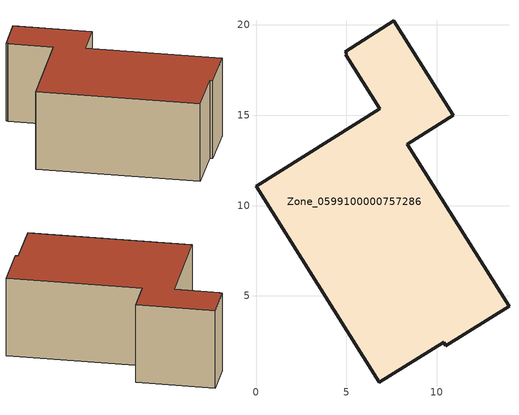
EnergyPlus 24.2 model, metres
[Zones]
Zone_0599100000757286
 floor ground (C_G): 6.82,0.23 0,11.06 6.84,15.37 4.96,18.35 5.03,18.39 4.93,18.52 7.62,20.22 10.92,14.99 8.38,13.4 14,4.42 10.51,2.23 10.38,2.42 z0
 wall outside (C_F): 10.92,14.99 7.62,20.22 4.93,18.52 5.03,18.39 4.96,18.35 6.84,15.37 0,11.06 6.82,0.23 10.38,2.42 10.51,2.23 14,4.42 8.38,13.4 10.92,14.99 z0:6.57
 roof outside (C_R): 0,11.06 6.82,0.23 10.38,2.42 10.51,2.23 14,4.42 8.38,13.4 10.92,14.99 7.62,20.22 4.93,18.52 5.03,18.39 4.96,18.35 6.84,15.37 z6.57
[BUILDING]
Pand.0599100000757286: North Axis=0; Terrain=City; Loads Convergence Tolerance Value=0.04; Temperature Convergence Tolerance Value=0.4; Solar Distribution=FullExterior; Maximum Number of Warmup Days=25; Minimum Number of Warmup Days=1
[Site:Location]
Rotterdam.The.Hague.AP_ZH_NLD Design_Conditions: Latitude=51.96; Longitude=4.45; Time Zone=1; Elevation=-4.5
[SITE:GROUNDTEMPERATURE:BUILDINGSURFACE]
18, 18, 18, 18, 18, 18, 18, 18, 18, 18, 18, 18
[MATERIAL] Thermal Absorptance=0.9; Solar Absorptance=0.7; Visible Absorptance=0.7
Name | Roughness | Thickness | Conductivity | Density | Specific Heat
G.D.2006-2014 | MediumSmooth | 0.15 | 0.06 | 540 | 1210
F.D.2006-2014 | Rough | 0.3 | 0.12 | 1920 | 840
R.D.2006-2014 | MediumRough | 0.2 | 0.08 | 1500 | 1000
[CONSTRUCTION]
C_G: G.D.2006-2014
C_F: F.D.2006-2014
C_R: R.D.2006-2014
[ZONE]
Zone_0599100000757286: Type=1; Multiplier=1; Ceiling Height=Autocalculate; Volume=Autocalculate; Floor Area=autocalculate; Part of Total Floor Area=Yes
[ZONEINFILTRATION:DESIGNFLOWRATE]
Infil_Zone_0599100000757286: Zone or ZoneList or Space or SpaceList=Zone_0599100000757286; Schedule=AlwaysOn; Design Flow Rate Calculation Method=Flow/Area; Flow Rate per Floor Area=0.0021; Constant Term Coefficient=1; Temperature Term Coefficient=0; Velocity Term Coefficient=0; Velocity Squared Term Coefficient=0
[HVACTEMPLATE:ZONE:IDEALLOADSAIRSYSTEM]
Zone_0599100000757286: Maximum Heating Supply Air Temperature=50; Minimum Cooling Supply Air Temperature=13; Maximum Heating Supply Air Humidity Ratio=0.0156; Minimum Cooling Supply Air Humidity Ratio=0.0077; Heating Limit=NoLimit; Cooling Limit=NoLimit; Dehumidification Control Type=ConstantSensibleHeatRatio; Cooling Sensible Heat Ratio=0.7; Dehumidification Setpoint=60; Humidification Control Type=None; Humidification Setpoint=30; Outdoor Air Method=None; Outdoor Air Flow Rate per Person=0.00944; Outdoor Air Flow Rate per Zone Floor Area=0; Outdoor Air Flow Rate per Zone=0; Demand Controlled Ventilation Type=None; Outdoor Air Economizer Type=NoEconomizer; Heat Recovery Type=None; Sensible Heat Recovery Effectiveness=0.7; Latent Heat Recovery Effectiveness=0.65
[ZONECONTROL:THERMOSTAT]
ThermostatControl_Zone_0599100000757286: Zone or ZoneList=Zone_0599100000757286; Control Type Schedule=DualSetpointControlType; Control 1=Thermostat_Zone_0599100000757286; Temperature Difference Between Cutout And Setpoint=0
[THERMOSTATSETPOINT:DUALSETPOINT]
Thermostat_Zone_0599100000757286: Heating Setpoint Temperature Schedule=HeatingSetpoint_Zone_0599100000757286; Cooling Setpoint Temperature Schedule=CoolingSetpoint_Zone_0599100000757286
[SCHEDULE:COMPACT]
HeatingSetpoint_Zone_0599100000757286: Through: 12/31, For: AllDays, Until: 24:00, 21
CoolingSetpoint_Zone_0599100000757286: Through: 12/31, For: AllDays, Until: 24:00, 24
DualSetpointControlType: Through: 12/31, For: AllDays, Until: 24:00, 4
AlwaysOn: Through: 12/31, For: AllDays, Until: 24:00, 1
